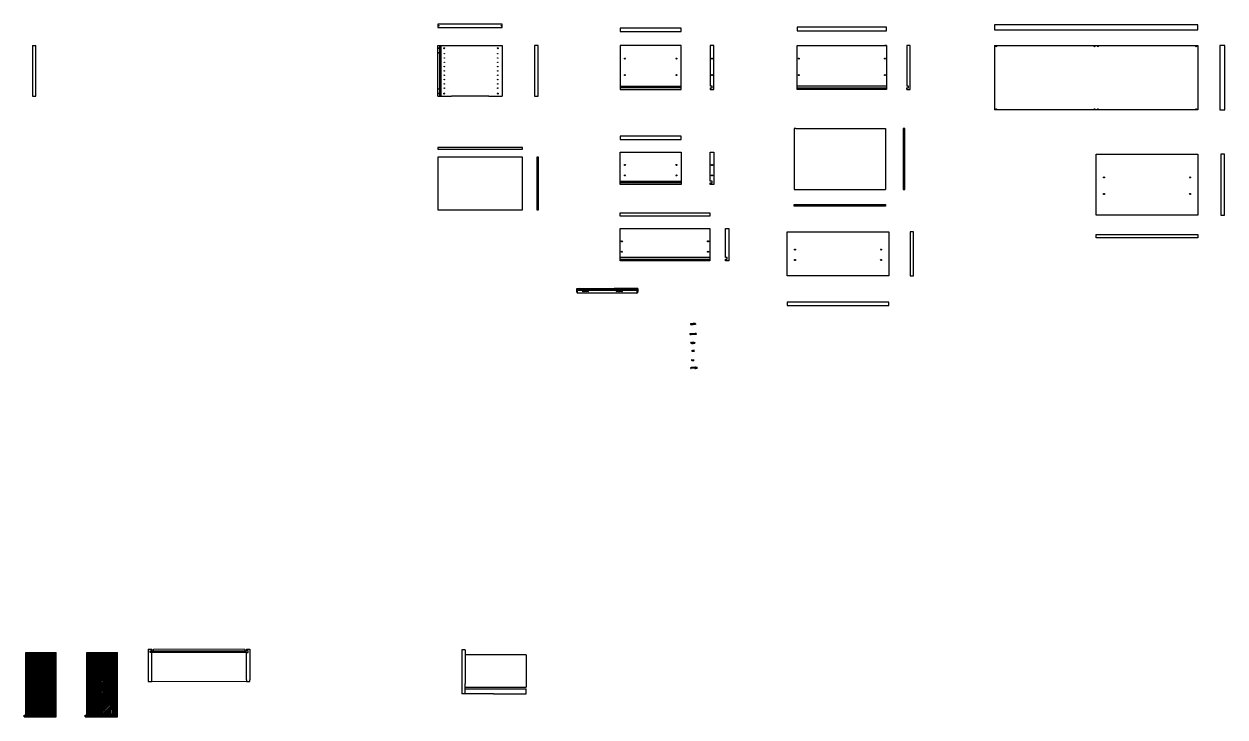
# Model space of a CAD drawing. Header units: millimetres. Extents: x 162 to 1697, y -125 to 545.
# Drawn here: x 988 to 1697, y 130 to 539 of the extents above; entities that cross this region are included whole.
import ezdxf

# ---------------------------------------------------------------- set-up
doc = ezdxf.new("R2010")
doc.units = ezdxf.units.MM
doc.layers.get('0').update_dxf_attribs({"color": 255})
doc.layers.add('A-FURN', color=8, linetype='Continuous', lineweight=18)
for name, color, linetype in [("costruzione sez cc'", 161, 'Continuous'), ('vite 3', 250, 'Continuous'), ('VITI', 2, 'Continuous'), ('VITI 2', 4, 'Continuous')]:
    doc.layers.add(name, color=color, linetype=linetype)

# ---------------------------------------------------------------- blocks, each defined once
blk = doc.blocks.new('*U18')
blk.add_lwpolyline([(-0.01, 0.05), (0, 0.15), (0.04, 0.05), (0.13, -0.45), (0.13, -0.55), (0.08, -0.45), (-0.01, 0.05)])
blk = doc.blocks.new('*U19')
at = {"color": 0, "linetype": 'ByBlock', "lineweight": -2, "transparency": 16777216}
for p in [(42.38, 270.66), (42.62, 270.66), (42.85, 270.66)]:
    blk.add_blockref('*U18', p, dxfattribs=at)
blk = doc.blocks.new('123492')
for p, q in [((40.13, 261.98), (40.13, 261.43)), ((40.18, 262.03), (40.18, 261.38)), ((40.18, 262.03), (40.43, 262.03)), ((40.43, 261.38), (40.18, 261.38)), ((40.43, 262.03), (40.43, 261.38)), ((40.88, 261.9), (40.43, 261.9)), ((40.43, 261.5), (40.88, 261.5)), ((40.88, 261.98), (40.88, 261.42)), ((40.89, 262.02), (40.93, 262.05)), ((40.89, 261.39), (40.93, 261.35)), ((40.93, 262.05), (40.93, 261.35)), ((40.93, 262.05), (43.33, 262.05)), ((43.33, 261.35), (40.93, 261.35)), ((43.33, 262.05), (43.33, 261.35)), ((43.42, 261.45), (43.33, 261.45)), ((43.56, 261.95), (43.38, 261.95)), ((43.65, 261.45), (43.47, 261.45)), ((43.8, 261.95), (43.61, 261.95)), ((43.89, 261.45), (43.7, 261.45)), ((43.98, 261.95), (43.85, 261.95)), ((43.98, 261.45), (43.94, 261.45)), ((43.98, 261.95), (43.98, 261.45)), ((44.03, 261.9), (43.98, 261.95)), ((44.03, 261.5), (43.98, 261.45)), ((44.03, 261.9), (44.03, 261.5))]:
    blk.add_line(p, q)
for centre, start, end in [((40.18, 261.98), 90, 180), ((40.18, 261.43), 180, 270), ((40.93, 261.98), 135, 180), ((40.93, 261.42), 180, 225)]:
    blk.add_arc(centre, 0.05, start, end)
blk.add_blockref('*U19', (0.96, -8.76))
blk = doc.blocks.new('101345')
for p, q in [((40.13, 264.91), (40.13, 264.61)), ((40.17, 264.99), (40.27, 265.05)), ((40.17, 264.53), (40.27, 264.47)), ((40.28, 264.46), (40.28, 265.06)), ((40.29, 264.46), (41.63, 264.46)), ((40.3, 265.06), (41.63, 265.06)), ((40.38, 264.94), (41.63, 264.94)), ((40.38, 264.82), (41.63, 264.82)), ((40.38, 264.7), (41.63, 264.7)), ((40.38, 264.58), (41.63, 264.58)), ((42.96, 265.06), (41.63, 265.06)), ((42.88, 264.94), (41.63, 264.94)), ((42.88, 264.82), (41.63, 264.82)), ((42.88, 264.7), (41.63, 264.7)), ((42.88, 264.58), (41.63, 264.58)), ((42.96, 264.46), (41.63, 264.46)), ((42.98, 264.46), (42.98, 265.06)), ((43.09, 264.99), (42.99, 265.05)), ((43.09, 264.53), (42.99, 264.47)), ((43.13, 264.91), (43.13, 264.61))]:
    blk.add_line(p, q)
for centre, radius, start, end in [((40.23, 264.91), 0.1, 123.56676, 180), ((40.23, 264.61), 0.1, 180, 236.29116), ((40.3, 265.01), 0.05, 90, 123.56676), ((40.29, 264.51), 0.05, 236.29116, 270), ((42.96, 265.01), 0.05, 56.43324, 90), ((42.96, 264.51), 0.05, 270, 303.70884), ((43.03, 264.91), 0.1, 0, 56.43324), ((43.03, 264.61), 0.1, 303.70884, 0)]:
    blk.add_arc(centre, radius, start, end)
blk = doc.blocks.new('vite2')
for p, q in [((-1.9, 1.86), (-1.9, 0.66)), ((-1.8, 1.86), (-1.9, 1.86)), ((-1.9, 0.66), (-1.8, 0.66)), ((-1.8, 0.66), (-1.8, 1.86)), ((-1.07, 1.46), (-1.8, 1.46)), ((-1.8, 1.26), (-1.72, 1.26)), ((-1.72, 1.16), (-1.8, 1.16)), ((-1.8, 0.76), (-1.8, 1.11)), ((-1.8, 1.11), (-1.45, 1.11)), ((-1.72, 1.26), (-1.72, 1.16)), ((-1.45, 1.11), (-1.45, 0.76)), ((-1.45, 0.76), (-1, 0.76)), ((-1, 1.66), (-1.07, 1.66)), ((-1.07, 1.66), (-1.07, 1.46)), ((-1, 0.76), (-1, 1.66))]:
    blk.add_line(p, q)
at = {"layer": 'A-FURN'}
blk.add_line((-1.45, 0.76), (-1.8, 0.76), dxfattribs=at)
blk = doc.blocks.new('*U53')
blk.add_lwpolyline([(0.11, -0.25), (0.05, 0.05), (0.03, 0.1), (0.02, 0.05), (0.07, -0.25), (0.1, -0.3), (0.11, -0.25)])
blk = doc.blocks.new('*U52')
at = {"layer": 'VITI 2', "color": 0, "linetype": 'ByBlock', "lineweight": -2, "transparency": 16777216}
for p in [(40.3, 254.75), (40.44, 254.75), (40.57, 254.75), (40.7, 254.75), (40.84, 254.75), (40.97, 254.75)]:
    blk.add_blockref('*U53', p, dxfattribs=at)

msp = doc.modelspace()

# ---------------------------------------------------------------- hatches: boundary and pattern name
at = {"layer": 'VITI', "transparency": 33554687}
h = msp.add_hatch(dxfattribs=at)
h.set_pattern_fill('ANSI31', color=8, scale=0.15)
h.paths.add_polyline_path([(1006.96, 167.97), (988.96, 167.97), (988.96, 131.97), (991.95, 131.97), (991.95, 134.27, -3.296663), (992.75, 134.27), (992.75, 131.97), (995.66, 131.97), (995.66, 133.47), (996.36, 133.47), (996.36, 131.97), (999.38, 131.97), (999.38, 133.47), (1000.08, 133.47), (1000.08, 131.97), (1003.21, 131.97), (1003.21, 134.27, -3.296663), (1004.01, 134.27), (1004.01, 131.97), (1006.96, 131.97)])
h = msp.add_hatch(dxfattribs=at)
h.set_pattern_fill('ANSI31', color=8, scale=0.2)
h.paths.add_polyline_path([(1043.11, 167.95), (1025.11, 167.95), (1025.11, 131.95), (1028.15, 131.95), (1028.15, 134.22, -3.854874), (1028.85, 134.22), (1028.85, 131.95), (1031.85, 131.95), (1031.85, 133.3), (1031.95, 133.45), (1032.35, 133.45), (1032.45, 133.3), (1032.45, 131.95), (1035.58, 131.95), (1035.58, 133.3), (1035.68, 133.45), (1036.08, 133.45), (1036.18, 133.3), (1036.18, 131.95), (1039.41, 131.95), (1039.41, 134.22, -3.854874), (1040.11, 134.22), (1040.11, 131.95), (1043.11, 131.95)])

# ---------------------------------------------------------------- linework, layer by layer
for p, q in [((1270.19, 539.07), (1232.19, 539.07)), ((1232.19, 539.07), (1232.19, 537.07)), ((1270.19, 537.07), (1270.19, 539.07)), ((1232.19, 537.07), (1270.19, 537.07)), ((1375.81, 536.71), (1339.81, 536.71)), ((1339.81, 536.71), (1339.81, 534.71)), ((1339.81, 534.71), (1375.81, 534.71)), ((1375.81, 534.71), (1375.81, 536.71)), ((1497.03, 537.13), (1444.21, 537.13)), ((1444.21, 537.13), (1444.21, 535.13)), ((1444.21, 535.13), (1497.03, 535.13)), ((1497.03, 535.13), (1497.03, 537.13)), ((1680.73, 538.57), (1560.73, 538.57)), ((1560.73, 538.57), (1560.73, 535.57)), ((1560.73, 535.57), (1680.73, 535.57)), ((1680.73, 535.57), (1680.73, 538.57)), ((992.97, 526.39), (992.97, 496.39)), ((992.97, 526.39), (994.97, 526.39)), ((994.97, 496.39), (994.97, 526.39)), ((1232.19, 496.39), (1232.19, 526.39)), ((1232.19, 526.39), (1240.19, 526.39)), ((1233.19, 526.39), (1233.19, 496.39)), ((1234.19, 496.39), (1234.19, 526.39)), ((1240.19, 526.39), (1262.19, 526.39)), ((1262.19, 526.39), (1270.19, 526.39)), ((1270.19, 526.39), (1270.19, 496.39)), ((1289.3, 526.39), (1289.3, 496.39)), ((1291.3, 526.39), (1289.3, 526.39)), ((1291.3, 496.39), (1291.3, 526.39)), ((1339.81, 526.39), (1339.81, 500.39)), ((1375.81, 526.39), (1339.81, 526.39)), ((1375.81, 500.39), (1375.81, 526.39)), ((1392.98, 526.39), (1392.98, 502.39)), ((1394.98, 526.39), (1392.98, 526.39)), ((1394.98, 500.39), (1394.98, 526.39)), ((1444.21, 526.39), (1497.03, 526.39)), ((1444.21, 500.39), (1444.21, 526.39)), ((1444.21, 526.39), (1445.21, 526.39)), ((1497.03, 526.39), (1496.03, 526.39)), ((1497.03, 526.39), (1497.03, 500.39)), ((1508.97, 526.39), (1508.97, 502.39)), ((1510.97, 526.39), (1508.97, 526.39)), ((1510.97, 500.39), (1510.97, 526.39)), ((1560.73, 526.39), (1680.73, 526.39)), ((1560.73, 526.39), (1560.73, 488.39)), ((1680.73, 526.39), (1680.73, 488.39)), ((1693.72, 526.39), (1693.72, 488.39)), ((1696.72, 526.39), (1693.72, 526.39)), ((1696.72, 488.39), (1696.72, 526.39)), ((992.97, 496.39), (994.97, 496.39)), ((1232.19, 496.39), (1240.19, 496.39)), ((1262.19, 496.39), (1240.19, 496.39)), ((1262.19, 496.39), (1270.19, 496.39)), ((1289.3, 496.39), (1291.3, 496.39)), ((1339.81, 502.39), (1375.81, 502.39)), ((1375.81, 501.39), (1339.81, 501.39)), ((1339.81, 500.39), (1375.81, 500.39)), ((1393.98, 502.39), (1392.98, 502.39)), ((1392.98, 501.39), (1393.98, 501.39)), ((1392.98, 501.39), (1392.98, 500.39)), ((1392.98, 500.39), (1394.98, 500.39)), ((1393.98, 501.39), (1393.98, 502.39)), ((1497.03, 502.39), (1444.21, 502.39)), ((1444.21, 501.39), (1497.03, 501.39)), ((1497.03, 500.39), (1444.21, 500.39)), ((1509.97, 502.39), (1508.97, 502.39)), ((1508.97, 500.39), (1508.97, 501.39)), ((1508.97, 501.39), (1509.97, 501.39)), ((1508.97, 500.39), (1510.97, 500.39)), ((1509.97, 501.39), (1509.97, 502.39)), ((1680.73, 488.39), (1560.73, 488.39)), ((1693.72, 488.39), (1696.72, 488.39)), ((1443.53, 477.36), (1442.53, 477.36)), ((1442.53, 477.36), (1442.53, 441.36)), ((1443.53, 477.36), (1496.35, 477.36)), ((1496.35, 477.36), (1496.35, 441.36)), ((1506.76, 477.36), (1506.76, 441.36)), ((1507.76, 477.36), (1506.76, 477.36)), ((1507.76, 441.36), (1507.76, 477.36)), ((1375.81, 472.9), (1339.81, 472.9)), ((1339.81, 472.9), (1339.81, 470.9)), ((1339.81, 470.9), (1375.81, 470.9)), ((1375.81, 470.9), (1375.81, 472.9)), ((1282.19, 466.12), (1232.19, 466.12)), ((1232.19, 466.12), (1232.19, 465.12)), ((1232.19, 465.12), (1282.19, 465.12)), ((1282.19, 465.12), (1282.19, 466.12)), ((1339.81, 463.34), (1375.81, 463.34)), ((1339.81, 444.34), (1339.81, 463.34)), ((1375.81, 463.34), (1375.81, 444.34)), ((1392.98, 463.34), (1394.98, 463.34)), ((1392.98, 446.34), (1392.98, 463.34)), ((1394.98, 463.34), (1394.98, 444.34)), ((1620.73, 426.22), (1620.73, 462.22)), ((1620.73, 462.22), (1680.73, 462.22)), ((1680.73, 462.22), (1680.73, 426.22)), ((1694.37, 462.22), (1694.37, 426.22)), ((1696.37, 462.22), (1694.37, 462.22)), ((1696.37, 426.22), (1696.37, 462.22)), ((1232.19, 460.41), (1232.19, 429.41)), ((1282.19, 460.41), (1232.19, 460.41)), ((1282.19, 429.41), (1282.19, 460.41)), ((1290.59, 460.41), (1290.59, 429.41)), ((1291.59, 460.41), (1290.59, 460.41)), ((1291.59, 429.41), (1291.59, 460.41)), ((1620.75, 456.22), (1620.73, 456.22)), ((1680.71, 456.22), (1680.73, 456.22)), ((1339.81, 446.34), (1375.81, 446.34)), ((1375.81, 445.34), (1339.81, 445.34)), ((1375.81, 444.34), (1339.81, 444.34)), ((1393.98, 446.34), (1392.98, 446.34)), ((1392.98, 444.34), (1392.98, 445.34)), ((1392.98, 445.34), (1393.98, 445.34)), ((1394.98, 444.34), (1392.98, 444.34)), ((1393.98, 445.34), (1393.98, 446.34)), ((1442.53, 441.36), (1496.35, 441.36)), ((1506.76, 441.36), (1507.76, 441.36)), ((1442.53, 432.49), (1496.35, 432.49)), ((1442.53, 431.49), (1442.53, 432.49)), ((1496.35, 432.49), (1496.35, 431.49)), ((1232.19, 429.41), (1282.19, 429.41)), ((1290.59, 429.41), (1291.59, 429.41)), ((1339.81, 425.61), (1339.81, 427.61)), ((1339.81, 427.61), (1392.63, 427.61)), ((1392.63, 425.61), (1339.81, 425.61)), ((1392.63, 427.61), (1392.63, 425.61)), ((1496.35, 431.49), (1442.53, 431.49)), ((1680.73, 426.22), (1620.73, 426.22)), ((1620.73, 426.22), (1620.75, 426.22)), ((1680.73, 426.22), (1680.71, 426.22)), ((1694.37, 426.22), (1696.37, 426.22)), ((1339.81, 418.26), (1392.63, 418.26)), ((1339.81, 399.26), (1339.81, 418.26)), ((1392.63, 418.26), (1392.63, 399.26)), ((1401.86, 418.26), (1403.86, 418.26)), ((1401.86, 401.26), (1401.86, 418.26)), ((1403.86, 418.26), (1403.86, 399.26)), ((1438.34, 416.39), (1498.34, 416.39)), ((1438.34, 390.39), (1438.34, 416.39)), ((1498.34, 416.39), (1498.34, 390.39)), ((1510.87, 416.39), (1510.87, 390.39)), ((1512.87, 416.39), (1510.87, 416.39)), ((1512.87, 390.39), (1512.87, 416.39)), ((1620.73, 414.75), (1680.73, 414.75)), ((1620.73, 412.75), (1620.73, 414.75)), ((1680.73, 412.75), (1620.73, 412.75)), ((1680.73, 414.75), (1680.73, 412.75)), ((1392.63, 401.26), (1339.81, 401.26)), ((1339.81, 400.26), (1392.63, 400.26)), ((1392.63, 399.26), (1339.81, 399.26)), ((1402.86, 401.26), (1401.86, 401.26)), ((1401.86, 399.26), (1401.86, 400.26)), ((1401.86, 400.26), (1402.86, 400.26)), ((1403.86, 399.26), (1401.86, 399.26)), ((1402.86, 400.26), (1402.86, 401.26)), ((1498.34, 390.39), (1438.34, 390.39)), ((1510.87, 390.39), (1512.87, 390.39)), ((1314.17, 382.88), (1336.17, 382.88)), ((1314.17, 380.68), (1314.17, 382.88)), ((1314.67, 380.68), (1314.67, 382.88)), ((1350.17, 382.88), (1336.17, 382.88)), ((1350.17, 382.88), (1350.17, 380.68)), ((1314.17, 380.68), (1314.67, 380.68)), ((1336.17, 382.18), (1314.67, 382.18)), ((1336.17, 381.78), (1314.67, 381.78)), ((1336.17, 380.18), (1314.67, 380.18)), ((1349.67, 382.18), (1336.17, 382.18)), ((1349.17, 381.78), (1336.17, 381.78)), ((1349.67, 380.18), (1336.17, 380.18)), ((1349.17, 381.78), (1350.17, 382.58)), ((1349.67, 382.18), (1349.67, 380.68)), ((1349.67, 380.68), (1350.17, 380.68)), ((1498.34, 374.8), (1438.34, 374.8)), ((1438.34, 374.8), (1438.34, 372.8)), ((1438.34, 372.8), (1498.34, 372.8)), ((1498.34, 372.8), (1498.34, 374.8)), ((988.96, 167.97), (1006.96, 167.97)), ((988.96, 130.97), (988.96, 167.97)), ((1006.96, 129.97), (1006.96, 167.97)), ((1025.11, 167.95), (1043.11, 167.95)), ((1025.11, 130.95), (1025.11, 167.95)), ((1043.11, 129.95), (1043.11, 167.95)), ((1061.31, 169.97), (1063.31, 169.97)), ((1061.31, 169.97), (1061.31, 151.97)), ((1062.31, 167.97), (1062.31, 168.97)), ((1062.31, 168.97), (1063.31, 168.97)), ((1063.31, 167.97), (1062.31, 167.97)), ((1063.31, 168.97), (1063.31, 169.97)), ((1063.31, 169.97), (1063.31, 168.97)), ((1063.31, 168.97), (1119.31, 168.97)), ((1119.31, 167.97), (1063.31, 167.97)), ((1063.31, 151.97), (1063.31, 167.97)), ((1119.31, 168.97), (1119.31, 169.97)), ((1119.31, 169.97), (1121.31, 169.97)), ((1120.31, 168.97), (1119.31, 168.97)), ((1119.31, 167.97), (1120.31, 167.97)), ((1119.31, 151.97), (1119.31, 167.97)), ((1120.31, 167.97), (1120.31, 168.97)), ((1121.31, 169.97), (1121.31, 151.97)), ((1248.39, 169.63), (1246.39, 169.63)), ((1246.39, 169.63), (1246.39, 143.63)), ((1248.39, 169.63), (1248.39, 167.63)), ((1248.39, 167.63), (1248.39, 149.63)), ((1284.39, 166.63), (1248.39, 166.63)), ((1284.39, 166.63), (1284.39, 147.63)), ((1061.31, 151.97), (1061.31, 150.97)), ((1061.31, 150.97), (1063.31, 150.97)), ((1063.31, 150.97), (1063.31, 151.97)), ((1119.31, 151.97), (1119.31, 150.97)), ((1119.31, 150.97), (1121.31, 150.97)), ((1121.31, 150.97), (1121.31, 151.97)), ((1248.39, 148.63), (1248.39, 149.63)), ((1248.39, 143.63), (1246.39, 143.63)), ((1248.39, 147.63), (1248.39, 148.63)), ((1248.39, 146.63), (1248.39, 147.63)), ((1248.39, 147.63), (1284.39, 147.63)), ((1248.39, 143.63), (1248.39, 146.63)), ((1248.39, 146.63), (1265.03, 146.63)), ((1265.03, 143.63), (1248.39, 143.63)), ((1265.03, 146.63), (1284.39, 146.63)), ((1265.03, 143.63), (1284.39, 143.63)), ((1284.39, 143.63), (1284.39, 146.63)), ((987.96, 129.97), (987.96, 130.97)), ((987.96, 130.97), (988.96, 130.97)), ((987.96, 129.97), (1006.96, 129.97)), ((992, 131.97), (988.96, 131.97)), ((991.95, 131.97), (991.95, 134.27)), ((995.66, 131.97), (992.7, 131.97)), ((992.75, 131.97), (992.75, 134.27)), ((995.66, 130.47), (995.66, 133.47)), ((996.36, 133.47), (995.66, 133.47)), ((995.66, 130.47), (996.36, 130.47)), ((996.36, 130.47), (996.36, 133.47)), ((999.38, 131.97), (996.36, 131.97)), ((1000.08, 133.47), (999.38, 133.47)), ((999.38, 130.47), (999.38, 133.47)), ((999.38, 130.47), (1000.08, 130.47)), ((1000.08, 130.47), (1000.08, 133.47)), ((1003.26, 131.97), (1000.08, 131.97)), ((1003.21, 131.97), (1003.21, 134.27)), ((1006.96, 131.97), (1003.96, 131.97)), ((1004.01, 131.97), (1004.01, 134.27)), ((1024.11, 129.95), (1024.11, 130.95)), ((1024.11, 130.95), (1025.11, 130.95)), ((1024.11, 129.95), (1043.11, 129.95)), ((1028.15, 131.95), (1025.11, 131.95)), ((1031.85, 131.95), (1028.85, 131.95)), ((1035.58, 131.95), (1032.45, 131.95)), ((1039.41, 131.95), (1036.18, 131.95)), ((1043.11, 131.95), (1040.11, 131.95))]:
    msp.add_line(p, q)
for centre in [(1232.69, 538.07), (1269.69, 538.07)]:
    msp.add_circle(centre, 0.2)
for centre, radius, start, end in [((1314.67, 380.68), 0.5, 180, 270), ((1349.67, 380.68), 0.5, 270, 0), ((996.26, 130.63), 0.05, 326.43324, 0), ((999.98, 130.63), 0.05, 326.43324, 0)]:
    msp.add_arc(centre, radius, start, end)
at = {"layer": 'A-FURN'}
for p, q in [((1064.31, 168.97), (1064.31, 169.97)), ((1064.31, 169.97), (1118.31, 169.97)), ((1118.31, 168.97), (1118.31, 169.97)), ((1248.39, 158.98), (1248.39, 159.98)), ((1063.31, 150.97), (1119.31, 150.97))]:
    msp.add_line(p, q, dxfattribs=at)
at = {"layer": "costruzione sez cc'"}
msp.add_line((1269.94, 501.85), (1269.94, 501.85), dxfattribs=at)
at = {"layer": 'vite 3'}
for p, q in [((1382.84, 351.17), (1382.81, 351.17)), ((1382.81, 351.17), (1382.81, 350.44)), ((1382.81, 350.44), (1382.81, 350.41)), ((1382.81, 350.41), (1382.84, 350.41)), ((1382.84, 351.14), (1382.84, 351.17)), ((1382.84, 350.44), (1382.84, 351.14)), ((1382.84, 350.99), (1382.91, 350.99)), ((1382.91, 350.99), (1382.84, 350.59)), ((1382.84, 350.59), (1382.84, 350.49)), ((1382.84, 350.49), (1382.89, 350.59)), ((1382.84, 350.41), (1382.84, 350.44)), ((1382.89, 350.59), (1382.96, 350.99)), ((1382.89, 350.59), (1382.94, 350.59)), ((1382.96, 351.09), (1382.91, 350.99)), ((1382.96, 350.99), (1382.96, 351.09)), ((1382.96, 350.99), (1383.01, 350.99)), ((1382.99, 350.59), (1383.04, 350.59)), ((1383.06, 350.99), (1383.11, 350.99)), ((1383.09, 350.59), (1383.14, 350.59)), ((1383.16, 350.99), (1383.21, 350.99)), ((1383.19, 350.59), (1383.23, 350.59)), ((1383.26, 350.99), (1383.3, 350.99)), ((1383.28, 350.59), (1383.33, 350.59)), ((1383.36, 350.99), (1383.4, 350.99)), ((1383.38, 350.59), (1383.43, 350.59)), ((1383.45, 350.99), (1383.5, 350.99)), ((1383.48, 350.59), (1383.53, 350.59)), ((1383.55, 350.99), (1383.6, 350.99)), ((1383.58, 350.59), (1383.63, 350.59)), ((1383.65, 350.99), (1383.7, 350.99)), ((1383.68, 350.59), (1383.79, 350.59)), ((1383.75, 350.99), (1383.79, 350.99)), ((1383.84, 350.64), (1383.84, 350.94))]:
    msp.add_line(p, q, dxfattribs=at)
for points in [[(1382.94, 350.59), (1382.94, 350.49), (1382.99, 350.59), (1383.06, 350.99), (1383.06, 351.09), (1383.01, 350.99), (1382.94, 350.59)], [(1383.04, 350.59), (1383.04, 350.49), (1383.09, 350.59), (1383.16, 350.99), (1383.16, 351.09), (1383.11, 350.99), (1383.04, 350.59)], [(1383.14, 350.59), (1383.14, 350.49), (1383.19, 350.59), (1383.26, 350.99), (1383.25, 351.09), (1383.21, 350.99), (1383.14, 350.59)], [(1383.23, 350.59), (1383.24, 350.49), (1383.28, 350.59), (1383.36, 350.99), (1383.35, 351.09), (1383.3, 350.99), (1383.23, 350.59)], [(1383.33, 350.59), (1383.33, 350.49), (1383.38, 350.59), (1383.45, 350.99), (1383.45, 351.09), (1383.4, 350.99), (1383.33, 350.59)], [(1383.43, 350.59), (1383.43, 350.49), (1383.48, 350.59), (1383.55, 350.99), (1383.55, 351.09), (1383.5, 350.99), (1383.43, 350.59)], [(1383.53, 350.59), (1383.53, 350.49), (1383.58, 350.59), (1383.65, 350.99), (1383.65, 351.09), (1383.6, 350.99), (1383.53, 350.59)], [(1383.63, 350.59), (1383.63, 350.49), (1383.68, 350.59), (1383.75, 350.99), (1383.74, 351.09), (1383.7, 350.99), (1383.63, 350.59)]]:
    msp.add_lwpolyline(points, dxfattribs=at)
for points in [[(1383.79, 350.99), (1383.82, 350.99), (1383.84, 350.96), (1383.84, 350.94)], [(1383.84, 350.64), (1383.84, 350.62), (1383.82, 350.59), (1383.79, 350.59)]]:
    msp.add_open_spline(points, degree=3, dxfattribs=at)
at = {"layer": 'VITI'}
for p, q in [((1381.54, 350.59), (1381.54, 351)), ((1381.74, 351), (1381.54, 351)), ((1381.61, 350.84), (1381.54, 350.84)), ((1381.61, 350.74), (1381.54, 350.74)), ((1381.74, 350.59), (1381.54, 350.59)), ((1381.61, 350.79), (1381.61, 350.84)), ((1381.61, 350.79), (1381.61, 350.74)), ((1381.74, 350.92), (1381.74, 351)), ((1382.14, 350.92), (1381.74, 350.92)), ((1381.74, 350.92), (1381.74, 350.67)), ((1381.74, 350.67), (1382.14, 350.67)), ((1381.74, 350.67), (1381.74, 350.59)), ((1382.14, 350.92), (1382.14, 351.14)), ((1382.81, 351.14), (1382.14, 351.14)), ((1382.14, 350.67), (1382.14, 350.92)), ((1382.14, 350.67), (1382.14, 350.44)), ((1382.14, 350.44), (1382.81, 350.44)), ((1382.28, 351.07), (1382.78, 351.07)), ((1382.28, 350.82), (1382.28, 351.07)), ((1382.28, 350.92), (1382.78, 350.92)), ((1382.78, 350.82), (1382.28, 350.82)), ((1382.78, 350.76), (1382.28, 350.76)), ((1382.28, 350.76), (1382.28, 350.51)), ((1382.28, 350.67), (1382.78, 350.67)), ((1382.28, 350.51), (1382.78, 350.51)), ((1382.81, 351.14), (1382.78, 351.14)), ((1382.78, 351.07), (1382.78, 350.82)), ((1382.78, 350.76), (1382.78, 350.51)), ((1381.89, 340.87), (1381.89, 340.74)), ((1382.09, 340.77), (1381.89, 340.87)), ((1381.89, 340.74), (1381.89, 340.49)), ((1381.89, 340.49), (1381.89, 340.37)), ((1382.09, 340.47), (1381.89, 340.37)), ((1382.09, 340.77), (1382.09, 340.47)), ((1382.09, 340.77), (1382.19, 340.77)), ((1382.09, 340.47), (1382.19, 340.47)), ((1382.19, 340.77), (1382.32, 340.77)), ((1382.19, 340.47), (1382.26, 340.47)), ((1382.3, 340.47), (1382.4, 340.47)), ((1382.35, 340.77), (1382.45, 340.77)), ((1382.43, 340.47), (1382.53, 340.47)), ((1382.48, 340.77), (1382.58, 340.77)), ((1382.56, 340.47), (1382.66, 340.47)), ((1382.62, 340.77), (1382.72, 340.77)), ((1382.7, 340.47), (1382.8, 340.47)), ((1382.75, 340.77), (1382.85, 340.77)), ((1382.83, 340.47), (1382.93, 340.47)), ((1382.89, 340.77), (1382.98, 340.77)), ((1382.97, 340.47), (1383.06, 340.47)), ((1383.02, 340.77), (1383.06, 340.77)), ((1383.13, 340.48), (1383.24, 340.51)), ((1383.15, 340.75), (1383.23, 340.72)), ((1383.24, 340.52), (1383.24, 340.7)), ((1381.48, 335.74), (1381.48, 336.34)), ((1381.48, 336.34), (1381.68, 336.34)), ((1381.48, 335.74), (1381.68, 335.74)), ((1381.68, 335.74), (1381.68, 336.34)), ((1383.83, 336.24), (1381.68, 336.24)), ((1383.83, 335.84), (1381.68, 335.84)), ((1384.33, 336.39), (1383.83, 336.39)), ((1383.83, 336.39), (1383.83, 335.69)), ((1383.83, 335.69), (1384.33, 335.69)), ((1383.88, 336.09), (1383.88, 336.34)), ((1383.88, 336.34), (1384.28, 336.34)), ((1383.88, 336.24), (1384.28, 336.24)), ((1384.28, 336.09), (1383.88, 336.09)), ((1384.28, 335.99), (1383.88, 335.99)), ((1383.88, 335.99), (1383.88, 335.74)), ((1383.88, 335.84), (1384.28, 335.84)), ((1383.88, 335.74), (1384.28, 335.74)), ((1384.28, 336.09), (1384.28, 336.39)), ((1384.28, 335.69), (1384.28, 335.99)), ((1384.33, 335.69), (1384.33, 336.39)), ((1384.49, 336.24), (1384.33, 336.24)), ((1384.33, 335.84), (1384.41, 335.84)), ((1384.47, 335.84), (1384.63, 335.84)), ((1384.7, 336.24), (1384.54, 336.24)), ((1384.68, 335.84), (1384.85, 335.84)), ((1384.92, 336.24), (1384.75, 336.24)), ((1384.9, 335.84), (1385.06, 335.84)), ((1385.13, 336.24), (1384.97, 336.24)), ((1385.11, 335.84), (1385.21, 335.84)), ((1385.21, 336.24), (1385.19, 336.24)), ((1385.26, 335.89), (1385.26, 336.19)), ((992, 134.37), (992, 135.17)), ((992.7, 135.17), (992, 135.17)), ((992.7, 134.37), (992.7, 135.17)), ((1003.26, 134.37), (1003.26, 135.17)), ((1003.96, 135.17), (1003.26, 135.17)), ((1003.96, 134.37), (1003.96, 135.17)), ((1028.17, 134.85), (1028.17, 135.1)), ((1028.3, 134.85), (1028.17, 134.85)), ((1028.77, 135.15), (1028.22, 135.15)), ((1028.3, 134.85), (1028.3, 134.4)), ((1028.82, 134.85), (1028.7, 134.85)), ((1028.7, 134.4), (1028.7, 134.85)), ((1028.82, 135.1), (1028.82, 134.85)), ((1039.43, 134.85), (1039.43, 135.1)), ((1039.56, 134.85), (1039.43, 134.85)), ((1040.03, 135.15), (1039.48, 135.15)), ((1039.56, 134.85), (1039.56, 134.4)), ((1040.08, 134.85), (1039.96, 134.85)), ((1039.96, 134.4), (1039.96, 134.85)), ((1040.08, 135.1), (1040.08, 134.85)), ((992, 134.37), (991.83, 134.37)), ((992.7, 134.37), (992.87, 134.37)), ((995.71, 133.32), (996.31, 133.32)), ((995.71, 133.3), (995.71, 131.97)), ((995.71, 130.63), (995.71, 131.97)), ((995.71, 130.62), (996.31, 130.62)), ((995.78, 133.42), (995.72, 133.33)), ((995.78, 130.51), (995.72, 130.6)), ((995.83, 133.22), (995.83, 131.97)), ((995.83, 130.72), (995.83, 131.97)), ((995.95, 133.22), (995.95, 131.97)), ((995.95, 130.72), (995.95, 131.97)), ((996.07, 133.22), (996.07, 131.97)), ((996.07, 130.72), (996.07, 131.97)), ((996.19, 133.22), (996.19, 131.97)), ((996.19, 130.72), (996.19, 131.97)), ((996.24, 133.42), (996.3, 133.33)), ((996.24, 130.51), (996.3, 130.61)), ((996.31, 133.3), (996.31, 131.97)), ((996.31, 130.63), (996.31, 131.97)), ((999.43, 133.3), (999.43, 131.97)), ((999.43, 130.63), (999.43, 131.97)), ((999.5, 133.42), (999.44, 133.33)), ((999.44, 133.32), (1000.03, 133.32)), ((999.44, 130.62), (1000.03, 130.62)), ((999.5, 130.51), (999.44, 130.6)), ((999.55, 133.22), (999.55, 131.97)), ((999.55, 130.72), (999.55, 131.97)), ((999.67, 133.22), (999.67, 131.97)), ((999.67, 130.72), (999.67, 131.97)), ((999.79, 133.22), (999.79, 131.97)), ((999.79, 130.72), (999.79, 131.97)), ((999.91, 133.22), (999.91, 131.97)), ((999.91, 130.72), (999.91, 131.97)), ((999.96, 133.42), (1000.03, 133.33)), ((999.96, 130.51), (1000.03, 130.61)), ((1000.03, 133.3), (1000.03, 131.97)), ((1000.03, 130.63), (1000.03, 131.97)), ((1003.26, 134.37), (1003.09, 134.37)), ((1003.96, 134.37), (1004.13, 134.37)), ((1028.18, 134.39), (1028.15, 134.35)), ((1028.15, 131.95), (1028.15, 134.35)), ((1028.25, 131.95), (1028.15, 131.95)), ((1028.15, 131.82), (1028.25, 131.86)), ((1028.25, 131.81), (1028.15, 131.82)), ((1028.15, 131.58), (1028.25, 131.63)), ((1028.25, 131.58), (1028.15, 131.58)), ((1028.15, 131.34), (1028.25, 131.39)), ((1028.25, 131.34), (1028.15, 131.34)), ((1028.3, 134.4), (1028.22, 134.4)), ((1028.25, 131.86), (1028.25, 131.95)), ((1028.25, 131.63), (1028.25, 131.81)), ((1028.25, 131.39), (1028.25, 131.58)), ((1028.25, 131.3), (1028.25, 131.34)), ((1028.3, 131.25), (1028.25, 131.3)), ((1028.7, 131.25), (1028.3, 131.25)), ((1028.78, 134.4), (1028.7, 134.4)), ((1028.7, 131.25), (1028.75, 131.3)), ((1028.75, 131.95), (1028.85, 131.94)), ((1028.75, 131.95), (1028.85, 131.95)), ((1028.85, 131.94), (1028.75, 131.9)), ((1028.75, 131.72), (1028.75, 131.9)), ((1028.75, 131.72), (1028.85, 131.71)), ((1028.85, 131.71), (1028.75, 131.67)), ((1028.75, 131.48), (1028.75, 131.67)), ((1028.75, 131.48), (1028.85, 131.47)), ((1028.85, 131.47), (1028.75, 131.43)), ((1028.75, 131.3), (1028.75, 131.43)), ((1028.81, 134.39), (1028.85, 134.35)), ((1028.85, 134.35), (1028.85, 131.95)), ((1031.85, 133.29), (1031.85, 131.95)), ((1031.85, 130.62), (1031.85, 131.95)), ((1031.92, 133.41), (1031.86, 133.31)), ((1031.92, 130.49), (1031.86, 130.59)), ((1032.3, 133.45), (1032.01, 133.45)), ((1032.3, 130.45), (1032.01, 130.45)), ((1032.38, 133.41), (1032.45, 133.31)), ((1032.38, 130.5), (1032.45, 130.59)), ((1032.45, 133.29), (1032.45, 131.95)), ((1032.45, 130.62), (1032.45, 131.95)), ((1035.58, 133.29), (1035.58, 131.95)), ((1035.58, 130.62), (1035.58, 131.95)), ((1035.65, 133.41), (1035.59, 133.31)), ((1035.65, 130.49), (1035.59, 130.59)), ((1036.03, 133.45), (1035.73, 133.45)), ((1036.03, 130.45), (1035.73, 130.45)), ((1036.11, 133.41), (1036.17, 133.31)), ((1036.11, 130.49), (1036.17, 130.59)), ((1036.18, 133.29), (1036.18, 131.95)), ((1036.18, 130.62), (1036.18, 131.95)), ((1039.44, 134.39), (1039.41, 134.35)), ((1039.41, 131.95), (1039.41, 134.35)), ((1039.51, 131.95), (1039.41, 131.95)), ((1039.41, 131.82), (1039.51, 131.86)), ((1039.51, 131.81), (1039.41, 131.82)), ((1039.41, 131.58), (1039.51, 131.63)), ((1039.51, 131.58), (1039.41, 131.58)), ((1039.41, 131.34), (1039.51, 131.39)), ((1039.51, 131.34), (1039.41, 131.34)), ((1039.56, 134.4), (1039.48, 134.4)), ((1039.51, 131.86), (1039.51, 131.95)), ((1039.51, 131.63), (1039.51, 131.81)), ((1039.51, 131.39), (1039.51, 131.58)), ((1039.51, 131.3), (1039.51, 131.34)), ((1039.56, 131.25), (1039.51, 131.3)), ((1039.96, 131.25), (1039.56, 131.25)), ((1040.04, 134.4), (1039.96, 134.4)), ((1039.96, 131.25), (1040.01, 131.3)), ((1040.01, 131.95), (1040.11, 131.94)), ((1040.01, 131.95), (1040.11, 131.95)), ((1040.11, 131.94), (1040.01, 131.9)), ((1040.01, 131.72), (1040.01, 131.9)), ((1040.01, 131.72), (1040.11, 131.71)), ((1040.11, 131.71), (1040.01, 131.67)), ((1040.01, 131.48), (1040.01, 131.67)), ((1040.01, 131.48), (1040.11, 131.47)), ((1040.11, 131.47), (1040.01, 131.43)), ((1040.01, 131.3), (1040.01, 131.43)), ((1040.07, 134.39), (1040.11, 134.35)), ((1040.11, 134.35), (1040.11, 131.95))]:
    msp.add_line(p, q, dxfattribs=at)
at = {"layer": 'VITI', "color": 8, "linetype": 'Continuous', "transparency": 33554687}
for p, q in [((992.68, 134.88), (992.7, 134.91)), ((987.96, 130.7), (988.22, 130.97)), ((987.96, 130.17), (988.76, 130.97)), ((988.3, 129.97), (990.3, 131.97)), ((988.84, 129.97), (990.84, 131.97)), ((988.96, 131.7), (989.22, 131.97)), ((988.96, 131.17), (989.76, 131.97)), ((989.38, 129.97), (991.38, 131.97)), ((989.92, 129.97), (991.92, 131.97)), ((990.46, 129.97), (992.08, 131.59)), ((990.99, 129.97), (992.29, 131.27)), ((991.53, 129.97), (993.53, 131.97)), ((992.07, 129.97), (994.07, 131.97)), ((992.6, 131.57), (992.99, 131.97)), ((992.61, 129.97), (994.61, 131.97)), ((993.15, 129.97), (995.15, 131.97)), ((993.69, 129.97), (995.66, 131.94)), ((994.23, 129.97), (995.66, 131.4)), ((994.77, 129.97), (995.66, 130.86)), ((995.31, 129.97), (995.81, 130.47)), ((995.84, 129.97), (996.34, 130.47)), ((996.36, 131.56), (996.77, 131.97)), ((996.36, 131.02), (997.31, 131.97)), ((996.36, 130.48), (997.84, 131.97)), ((996.38, 129.97), (998.38, 131.97)), ((996.92, 129.97), (998.92, 131.97)), ((997.46, 129.97), (999.38, 131.89)), ((998, 129.97), (999.38, 131.35)), ((998.54, 129.97), (999.38, 130.81)), ((999.08, 129.97), (999.58, 130.47)), ((999.62, 129.97), (1001.62, 131.97)), ((1000.08, 131.51), (1000.54, 131.97)), ((1000.08, 130.98), (1001.08, 131.97)), ((1000.15, 129.97), (1002.15, 131.97)), ((1000.69, 129.97), (1002.69, 131.97)), ((1001.23, 129.97), (1003.23, 131.97)), ((1001.77, 129.97), (1003.36, 131.56)), ((1002.31, 129.97), (1003.61, 131.27)), ((1002.85, 129.97), (1004.85, 131.97)), ((1003.39, 129.97), (1005.39, 131.97)), ((1003.86, 131.52), (1004.31, 131.97)), ((1003.93, 129.97), (1005.93, 131.97)), ((1004.47, 129.97), (1006.47, 131.97)), ((1005, 129.97), (1006.96, 131.92)), ((1005.54, 129.97), (1006.96, 131.38)), ((1006.08, 129.97), (1006.96, 130.85)), ((1006.62, 129.97), (1006.96, 130.31)), ((1024.11, 130.21), (1024.85, 130.95)), ((1024.65, 129.95), (1026.65, 131.95)), ((1025.11, 131.21), (1025.85, 131.95)), ((1025.46, 129.95), (1027.46, 131.95)), ((1026.27, 129.95), (1028.25, 131.93)), ((1027.08, 129.95), (1028.38, 131.25)), ((1027.89, 129.95), (1029.89, 131.95)), ((1028.7, 129.95), (1030.7, 131.95)), ((1028.75, 131.62), (1028.82, 131.7)), ((1028.83, 131.71), (1029.08, 131.95)), ((1029.5, 129.95), (1031.5, 131.95)), ((1030.31, 129.95), (1031.85, 131.49)), ((1031.12, 129.95), (1031.85, 130.69)), ((1031.93, 129.95), (1033.93, 131.95)), ((1032.45, 131.29), (1033.12, 131.95)), ((1032.74, 129.95), (1034.74, 131.95)), ((1033.54, 129.95), (1035.54, 131.95)), ((1034.35, 129.95), (1035.58, 131.18)), ((1035.16, 129.95), (1035.68, 130.47)), ((1035.97, 129.95), (1037.97, 131.95)), ((1036.18, 131.78), (1036.35, 131.95)), ((1036.18, 130.97), (1037.16, 131.95)), ((1036.78, 129.95), (1038.78, 131.95)), ((1037.59, 129.95), (1039.45, 131.81)), ((1038.39, 129.95), (1039.69, 131.25)), ((1039.2, 129.95), (1041.2, 131.95)), ((1039.49, 131.85), (1039.51, 131.87)), ((1040.01, 131.56), (1040.39, 131.95)), ((1040.01, 129.95), (1042.01, 131.95)), ((1040.82, 129.95), (1042.82, 131.95)), ((1041.63, 129.95), (1043.11, 131.43)), ((1042.43, 129.95), (1043.11, 130.62))]:
    msp.add_line(p, q, dxfattribs=at)
at = {"layer": 'VITI'}
for points in [[(1384.41, 335.84), (1384.42, 335.74), (1384.47, 335.84), (1384.54, 336.24), (1384.53, 336.34), (1384.49, 336.24), (1384.41, 335.84)], [(1384.63, 335.84), (1384.63, 335.74), (1384.68, 335.84), (1384.75, 336.24), (1384.75, 336.34), (1384.7, 336.24), (1384.63, 335.84)], [(1384.85, 335.84), (1384.85, 335.74), (1384.9, 335.84), (1384.97, 336.24), (1384.97, 336.34), (1384.92, 336.24), (1384.85, 335.84)], [(1385.06, 335.84), (1385.07, 335.74), (1385.11, 335.84), (1385.19, 336.24), (1385.18, 336.34), (1385.13, 336.24), (1385.06, 335.84)]]:
    msp.add_lwpolyline(points, dxfattribs=at)
for centre, radius, start, end in [((1383.06, 340.57), 0.2, 72.91044, 90), ((1383.06, 340.67), 0.2, 282.26385, 290.55605), ((1385.21, 336.19), 0.05, 360, 90), ((1385.21, 335.89), 0.05, 270, 0), ((992.35, 134.87), 0.72, 299.0853, 240.9147), ((1003.61, 134.87), 0.72, 299.0853, 240.9147), ((1028.5, 134.85), 0.72, 299.0853, 240.9147), ((1028.22, 135.1), 0.05, 90, 180), ((1028.77, 135.1), 0.05, 0, 90), ((1039.76, 134.85), 0.72, 299.0853, 240.9147), ((1039.48, 135.1), 0.05, 90, 180), ((1040.03, 135.1), 0.05, 0, 90), ((995.76, 133.3), 0.05, 146.29116, 180), ((995.76, 130.63), 0.05, 180, 213.70884), ((995.86, 133.37), 0.1, 90, 146.29116), ((995.86, 130.57), 0.1, 213.70884, 270), ((996.15, 133.37), 0.1, 33.56676, 90), ((996.15, 130.57), 0.1, 270, 326.43324), ((996.26, 133.3), 0.05, 0, 33.56676), ((999.48, 133.3), 0.05, 146.29116, 180), ((999.48, 130.63), 0.05, 180, 213.70884), ((999.59, 133.37), 0.1, 90, 146.29116), ((999.59, 130.57), 0.1, 213.70884, 270), ((999.88, 133.37), 0.1, 33.56676, 90), ((999.88, 130.57), 0.1, 270, 326.43324), ((999.98, 133.3), 0.05, 0, 33.56676), ((1028.22, 134.35), 0.05, 90, 135), ((1028.78, 134.35), 0.05, 45, 90), ((1031.9, 133.29), 0.05, 146.29116, 180), ((1031.9, 130.62), 0.05, 180, 213.70884), ((1032.01, 133.35), 0.1, 90, 146.29116), ((1032.01, 130.55), 0.1, 213.70884, 270), ((1032.3, 133.35), 0.1, 33.56676, 90), ((1032.3, 130.55), 0.1, 270, 326.43324), ((1032.4, 133.29), 0.05, 0, 33.56676), ((1032.4, 130.62), 0.05, 326.43324, 0), ((1035.63, 133.29), 0.05, 146.29116, 180), ((1035.63, 130.62), 0.05, 180, 213.70884), ((1035.73, 133.35), 0.1, 90, 146.29116), ((1035.73, 130.55), 0.1, 213.70884, 270), ((1036.03, 133.35), 0.1, 33.56676, 90), ((1036.03, 130.55), 0.1, 270, 326.43324), ((1036.13, 133.29), 0.05, 0, 33.56676), ((1036.13, 130.62), 0.05, 326.43324, 0), ((1039.48, 134.35), 0.05, 90, 135), ((1040.04, 134.35), 0.05, 45, 90)]:
    msp.add_arc(centre, radius, start, end, dxfattribs=at)
for points in [[(1383.23, 340.72), (1383.24, 340.72), (1383.24, 340.71), (1383.24, 340.7)], [(1383.24, 340.51), (1383.24, 340.51), (1383.24, 340.51), (1383.24, 340.52)]]:
    msp.add_open_spline(points, degree=3, dxfattribs=at)
at = {"layer": 'VITI 2'}
for p, q in [((1235.99, 521.59), (1235.99, 521.59)), ((1235.99, 519.04), (1235.99, 519.04)), ((1267.55, 521.59), (1267.55, 521.59)), ((1267.55, 519.04), (1267.55, 519.04)), ((1235.99, 516.49), (1235.99, 516.49)), ((1235.99, 513.94), (1235.99, 513.94)), ((1235.99, 511.39), (1235.99, 511.39)), ((1267.55, 513.94), (1267.55, 513.94)), ((1267.55, 511.39), (1267.55, 511.39)), ((1235.99, 508.84), (1235.99, 508.84)), ((1235.99, 506.29), (1235.99, 506.29)), ((1235.99, 503.74), (1235.99, 503.74)), ((1267.55, 508.84), (1267.55, 508.84)), ((1267.55, 506.29), (1267.55, 506.29)), ((1267.55, 503.74), (1267.55, 503.74)), ((1383.07, 340.47), (1383.12, 340.76)), ((1383.08, 340.42), (1383.07, 340.47)), ((1383.1, 340.47), (1383.08, 340.42)), ((1383.15, 340.75), (1383.1, 340.47)), ((1383.12, 340.76), (1383.15, 340.81)), ((1383.15, 340.81), (1383.15, 340.75))]:
    msp.add_line(p, q, dxfattribs=at)
for centre, radius in [((1232.71, 524.8), 0.2), ((1235.99, 524.8), 0.3), ((1267.55, 524.74), 0.3), ((1561.73, 525.89), 0.2), ((1619.73, 525.89), 0.2), ((1621.73, 525.89), 0.2), ((1679.73, 525.89), 0.2), ((1232.71, 522.1), 0.2), ((1235.99, 521.59), 0.15), ((1235.99, 519.04), 0.15), ((1267.55, 521.59), 0.15), ((1267.55, 519.04), 0.15), ((1342.61, 518.69), 0.3), ((1373.01, 518.69), 0.3), ((1393.98, 518.69), 0.3), ((1445.21, 518.69), 0.3), ((1496.03, 518.69), 0.3), ((1235.99, 516.49), 0.15), ((1235.99, 513.94), 0.15), ((1235.99, 511.39), 0.15), ((1267.55, 516.49), 0.15), ((1267.55, 513.94), 0.15), ((1267.55, 511.39), 0.15), ((1235.99, 508.84), 0.15), ((1235.99, 506.29), 0.15), ((1235.99, 503.74), 0.15), ((1267.55, 508.84), 0.15), ((1267.55, 506.29), 0.15), ((1267.55, 503.74), 0.15), ((1342.61, 508.89), 0.3), ((1373.01, 508.89), 0.3), ((1393.98, 508.89), 0.3), ((1445.21, 508.89), 0.3), ((1496.03, 508.89), 0.3), ((1232.66, 500.76), 0.2), ((1232.66, 498.03), 0.2), ((1235.99, 498.04), 0.3), ((1235.99, 501.19), 0.15), ((1267.55, 498.04), 0.3), ((1267.55, 501.19), 0.15), ((1561.73, 488.89), 0.2), ((1619.73, 488.89), 0.2), ((1621.73, 488.89), 0.2), ((1679.73, 488.89), 0.2), ((1342.61, 455.84), 0.3), ((1373.01, 455.84), 0.3), ((1393.98, 455.84), 0.3), ((1342.61, 449.71), 0.3), ((1373.01, 449.71), 0.3), ((1393.98, 449.71), 0.3), ((1625.32, 448.52), 0.3), ((1676.14, 448.52), 0.3), ((1625.32, 438.72), 0.3), ((1676.14, 438.72), 0.3), ((1340.81, 410.76), 0.3), ((1340.81, 404.63), 0.3), ((1391.63, 410.76), 0.3), ((1391.63, 404.63), 0.3), ((1442.95, 405.89), 0.3), ((1493.77, 405.89), 0.3), ((1442.95, 399.76), 0.3), ((1493.77, 399.76), 0.3), ((1315.71, 382.33), 0.15), ((1317.77, 381.18), 0.15), ((1318.77, 381.18), 0.15), ((1319.77, 381.18), 0.15), ((1320.77, 381.18), 0.15), ((1337.77, 381.18), 0.15), ((1338.77, 381.18), 0.15), ((1339.77, 381.18), 0.15), ((1340.77, 381.18), 0.15)]:
    msp.add_circle(centre, radius, dxfattribs=at)
for centre, radius, start, end in [((1315.71, 382.33), 0.55, 344.17338, 195.82662), ((1315.71, 382.33), 0.506, 342.75477, 197.24523), ((1383.06, 340.67), 0.2, 270, 271.9335)]:
    msp.add_arc(centre, radius, start, end, dxfattribs=at)

# ---------------------------------------------------------------- block references
at = {"layer": 'VITI'}
for name, p in [('101345', (1341.15, 97.13)), ('123492', (1340.67, 94.34))]:
    msp.add_blockref(name, p, dxfattribs=at)
at = {"layer": 'VITI', "xscale": -1}
msp.add_blockref('vite2', (1381.37, 344.93), dxfattribs=at)
at = {"layer": 'VITI', "rotation": 270}
for p in [(730.65, 175.3), (741.91, 175.3)]:
    msp.add_blockref('123492', p, dxfattribs=at)
at = {"layer": 'VITI 2', "xscale": -1, "rotation": 180}
msp.add_blockref('*U52', (1341.94, 595.27), dxfattribs=at)

doc.saveas('drawing.dxf')
